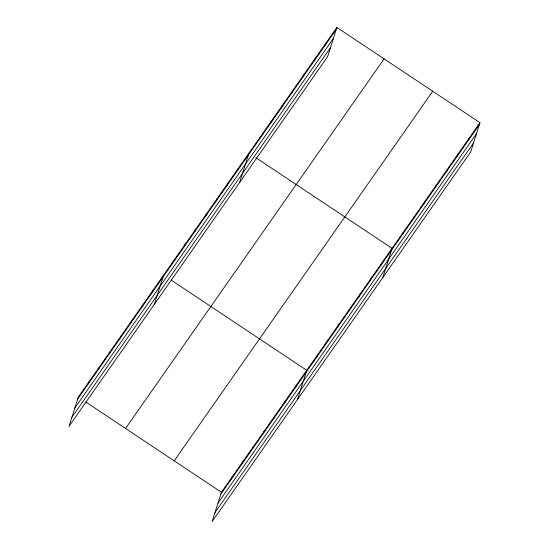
<?xml version="1.0" encoding="UTF-8"?>
<svg xmlns="http://www.w3.org/2000/svg" width="549" height="549" viewBox="0 0 549 549"><rect width="100%" height="100%" fill="white"/><g stroke="black" fill="none" stroke-linecap="round" stroke-linejoin="round"><path stroke-width="0.82" d="M88.362 383.772L88.993 381.781M99.033 368.523L99.657 366.54M109.697 353.281L110.322 351.291M120.361 338.033L120.993 336.05M131.026 322.791L131.657 320.801M141.69 307.543L142.321 305.56M152.354 292.301L152.986 290.311M154.358 304.345L163.65 275.07M173.683 261.811L174.314 259.821M184.347 246.563L184.979 244.579M195.012 231.321L195.643 229.331M205.676 216.073L206.307 214.089M216.34 200.831L216.972 198.841M227.005 185.583L227.636 183.599M237.669 170.341L238.3 168.351M239.68 182.385L248.965 153.109M259.327 139.384L259.958 137.401M270.314 123.683L270.945 121.693M281.301 107.975L281.932 105.984M292.288 92.266L292.919 90.276M303.274 76.558L303.906 74.568M314.261 60.85L314.893 58.867M325.255 45.142L325.88 43.158M336.873 27.45L327.581 56.732L69.044 426.312L78.329 397.03L336.873 27.45L479.956 122.688L470.671 151.97L212.127 521.55L221.419 492.268L479.956 122.688M231.452 479.009L232.083 477.026M242.116 463.768L242.747 461.778M252.78 448.519L253.412 446.536M263.445 433.278L264.076 431.288M274.109 418.029L274.74 416.046M284.773 402.788L285.405 400.797M295.437 387.539L296.069 385.556M297.448 399.59L306.733 370.307L171.178 280.079M316.773 357.049L317.397 355.066M327.437 341.807L328.069 339.817M338.102 326.559L338.733 324.576M348.766 311.317L349.397 309.327M359.43 296.069L360.062 294.086M370.095 280.827L370.726 278.837M380.759 265.579L381.39 263.595M382.763 277.629L392.055 248.347L255.813 157.659M402.41 234.629L403.041 232.639M413.397 218.921L414.028 216.93M424.391 203.212L425.015 201.229M435.378 187.504L436.009 185.521M446.364 171.803L446.996 169.813M457.351 156.094L457.983 154.104M468.338 140.386L468.97 138.396M77.697 399.013L336.242 29.44M74.842 408.024L333.38 38.444M71.898 417.302L330.443 47.722M125.549 428.46L384.087 58.88M174.198 460.837L432.742 91.264M220.787 494.258L479.325 124.678M217.932 503.261L476.47 133.681M214.988 512.546L473.526 142.966M85.857 402.04L221.419 492.268"/></g></svg>
